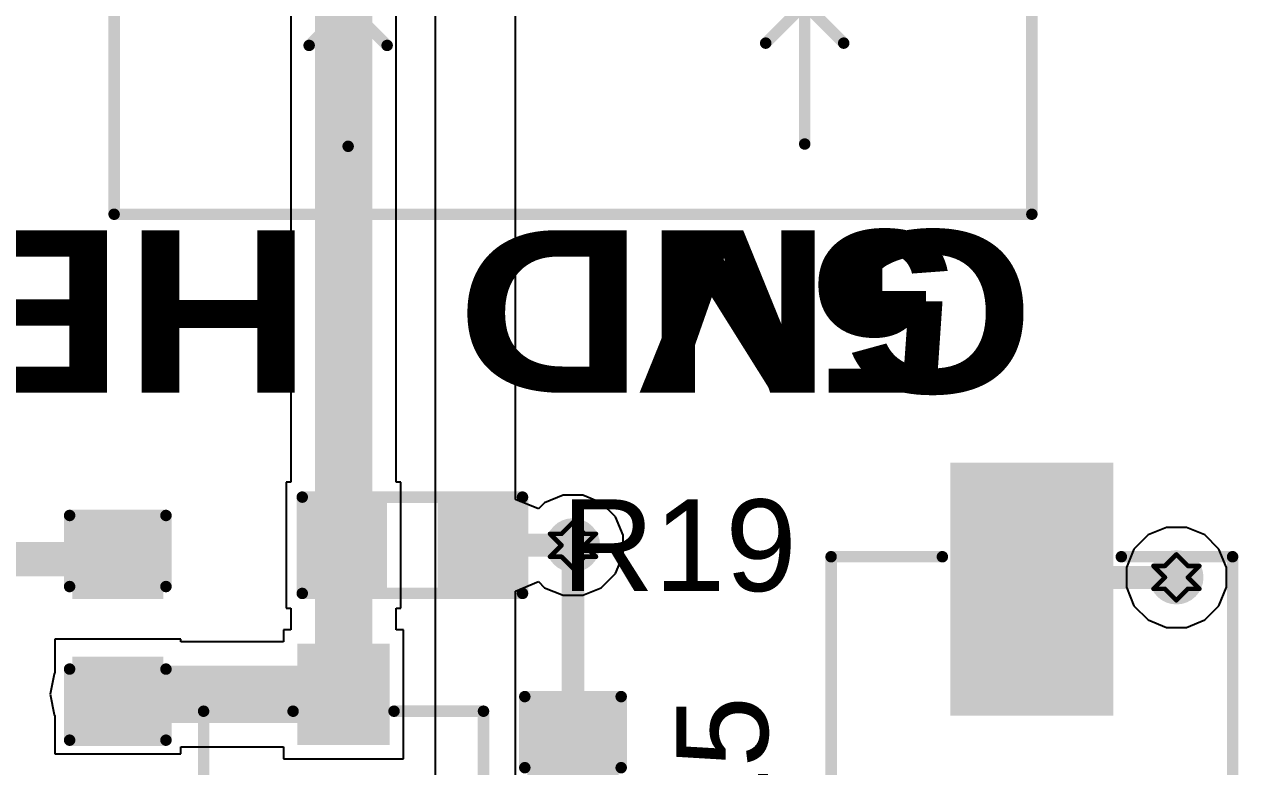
# Model space of a CAD drawing. Header units: inches. Extents: x 24 to 500, y 68 to 269.
# Drawn here: x 286.67 to 300.34, y 159.6 to 167.82 of the extents above; entities that cross this region are included whole.
import ezdxf

# ---------------------------------------------------------------- set-up
doc = ezdxf.new("R2010")
doc.units = ezdxf.units.IN
for name, color, linetype in [('Bottom Layer', 5, 'Continuous'), ('Bottom Solder', 6, 'Continuous'), ('Drill Drawing', 1, 'Continuous'), ('Layer 1', 16, 'Continuous'), ('Layer 2', 76, 'Continuous'), ('Multi-Layer', 9, 'Continuous'), ('Pad Holes', 156, 'Continuous'), ('Top Layer', 1, 'Continuous'), ('Top Overlay', 2, 'Continuous'), ('Top Paste', 8, 'Continuous'), ('Top Solder', 216, 'Continuous'), ('Via Holes', 16, 'Continuous')]:
    doc.layers.add(name, color=color, linetype=linetype)
doc.styles.add('Arial', font='', dxfattribs={"height": 0.2})
doc.styles.add('Arial Black_Bold', font='', dxfattribs={"height": 0.2})
doc.styles.get('Arial').set_extended_font_data('Arial')
doc.styles.get('Arial Black_Bold').set_extended_font_data('Arial Black', bold=True)

# ---------------------------------------------------------------- blocks, each defined once
blk = doc.blocks.new('TB008A_508_02BE_54')
at = {"layer": 'Bottom Layer'}
blk.add_hatch(color=5, dxfattribs=at).paths.add_polyline_path([(-3.740000139999999, 1.20000014), (-1.33999986, 1.20000014), (-1.33999986, -1.20000014), (-3.740000139999999, -1.20000014)])
h = blk.add_hatch(color=5, dxfattribs=at)
edge = h.paths.add_edge_path()
edge.add_arc((2.54, 0), 1.20000014, 0, 360)
at = {"layer": 'Bottom Solder'}
blk.add_hatch(color=6, dxfattribs=at).paths.add_polyline_path([(-3.84160014, 1.30160014), (-1.23839986, 1.30160014), (-1.23839986, -1.30160014), (-3.84160014, -1.30160014)])
h = blk.add_hatch(color=6, dxfattribs=at)
edge = h.paths.add_edge_path()
edge.add_arc((2.54, 0), 1.30160014, 0, 360)
at = {"layer": 'Layer 1'}
h = blk.add_hatch(color=16, dxfattribs=at)
edge = h.paths.add_edge_path()
edge.add_arc((-2.54, 0), 1.20000014, 0, 360)
h = blk.add_hatch(color=16, dxfattribs=at)
edge = h.paths.add_edge_path()
edge.add_arc((2.54, 0), 1.20000014, 0, 360)
at = {"layer": 'Layer 2'}
h = blk.add_hatch(color=76, dxfattribs=at)
edge = h.paths.add_edge_path()
edge.add_arc((-2.54, 0), 1.20000014, 0, 360)
h = blk.add_hatch(color=76, dxfattribs=at)
edge = h.paths.add_edge_path()
edge.add_arc((2.54, 0), 1.20000014, 0, 360)
at = {"layer": 'Multi-Layer'}
h = blk.add_hatch(color=9, dxfattribs=at)
edge = h.paths.add_edge_path()
edge.add_arc((2.54, 0), 1.20000014, 0, 360)
at = {"layer": 'Pad Holes'}
h = blk.add_hatch(color=7, dxfattribs=at)
edge = h.paths.add_edge_path()
edge.add_arc((-2.54, 0), 0.7999984, 0, 360)
h = blk.add_hatch(color=7, dxfattribs=at)
edge = h.paths.add_edge_path()
edge.add_arc((2.54, 0), 0.7999984, 0, 360)
at = {"layer": 'Top Layer'}
blk.add_hatch(color=1, dxfattribs=at).paths.add_polyline_path([(-3.740000139999999, 1.20000014), (-1.33999986, 1.20000014), (-1.33999986, -1.20000014), (-3.740000139999999, -1.20000014)])
h = blk.add_hatch(color=1, dxfattribs=at)
edge = h.paths.add_edge_path()
edge.add_arc((2.54, 0), 1.20000014, 0, 360)
at = {"layer": 'Top Solder'}
blk.add_hatch(color=216, dxfattribs=at).paths.add_polyline_path([(-3.84160014, 1.30160014), (-1.23839986, 1.30160014), (-1.23839986, -1.30160014), (-3.84160014, -1.30160014)])
h = blk.add_hatch(color=216, dxfattribs=at)
edge = h.paths.add_edge_path()
edge.add_arc((2.54, 0), 1.30160014, 0, 360)
at = {"layer": 'Top Overlay'}
for points in [[(-5.08, 7.890002, 0.127, 0.127, 0), (-5.08, -6.000000699999999, 0.127, 0.127, 0)], [(5.08, 7.890002, 0.127, 0.127, 0), (-5.08, 7.890002, 0.127, 0.127, 0)], [(5.08, 7.890002, 0.127, 0.127, 0), (5.08, -6.000000699999999, 0.127, 0.127, 0)], [(-2.5654, 7.112, 0.127, 0.127, 0), (-2.5654, 5.5626, 0.127, 0.127, 0)], [(2.48920254, 7.1374, 0.127, 0.127, 0), (2.48920254, 5.588, 0.127, 0.127, 0)], [(-2.5654, 5.5626, 0.127, 0.127, 0), (-2.9972, 5.9944, 0.127, 0.127, 0)], [(-2.1336, 5.9944, 0.127, 0.127, 0), (-2.5654, 5.5626, 0.127, 0.127, 0)], [(2.48920254, 5.588, 0.127, 0.127, 0), (2.0574, 6.01980254, 0.127, 0.127, 0)], [(2.921, 6.019799999999999, 0.127, 0.127, 0), (2.48920254, 5.588, 0.127, 0.127, 0)], [(5.08, -6.000000699999999, 0.127, 0.127, 0), (-5.08, -6.000000699999999, 0.127, 0.127, 0)]]:
    blk.add_lwpolyline(points, format="xyseb", dxfattribs=at)
for points in [[(-5.11175, 7.890002, 0.0635, 0.0635, 1), (-5.04825, 7.890002, 0.0635, 0.0635, 1)], [(-5.11175, 7.890002, 0.0635, 0.0635, 1), (-5.04825, 7.890002, 0.0635, 0.0635, 1)], [(5.04825, 7.890002, 0.0635, 0.0635, 1), (5.11175, 7.890002, 0.0635, 0.0635, 1)], [(5.04825, 7.890002, 0.0635, 0.0635, 1), (5.11175, 7.890002, 0.0635, 0.0635, 1)], [(-2.59715, 7.112, 0.0635, 0.0635, 1), (-2.53365, 7.112, 0.0635, 0.0635, 1)], [(2.45745254, 7.1374, 0.0635, 0.0635, 1), (2.52095254, 7.1374, 0.0635, 0.0635, 1)], [(-3.02895, 5.9944, 0.0635, 0.0635, 1), (-2.96545, 5.9944, 0.0635, 0.0635, 1)], [(-2.16535, 5.9944, 0.0635, 0.0635, 1), (-2.10185, 5.9944, 0.0635, 0.0635, 1)], [(2.02565, 6.01980254, 0.0635, 0.0635, 1), (2.08915, 6.01980254, 0.0635, 0.0635, 1)], [(2.88925, 6.019799999999999, 0.0635, 0.0635, 1), (2.95275, 6.019799999999999, 0.0635, 0.0635, 1)], [(-2.59715, 5.5626, 0.0635, 0.0635, 1), (-2.53365, 5.5626, 0.0635, 0.0635, 1)], [(-2.59715, 5.5626, 0.0635, 0.0635, 1), (-2.53365, 5.5626, 0.0635, 0.0635, 1)], [(-2.59715, 5.5626, 0.0635, 0.0635, 1), (-2.53365, 5.5626, 0.0635, 0.0635, 1)], [(2.45745254, 5.588, 0.0635, 0.0635, 1), (2.52095254, 5.588, 0.0635, 0.0635, 1)], [(2.45745254, 5.588, 0.0635, 0.0635, 1), (2.52095254, 5.588, 0.0635, 0.0635, 1)], [(2.45745254, 5.588, 0.0635, 0.0635, 1), (2.52095254, 5.588, 0.0635, 0.0635, 1)], [(-5.11175, -6.000000699999999, 0.0635, 0.0635, 1), (-5.04825, -6.000000699999999, 0.0635, 0.0635, 1)], [(-5.11175, -6.000000699999999, 0.0635, 0.0635, 1), (-5.04825, -6.000000699999999, 0.0635, 0.0635, 1)], [(5.04825, -6.000000699999999, 0.0635, 0.0635, 1), (5.11175, -6.000000699999999, 0.0635, 0.0635, 1)], [(5.04825, -6.000000699999999, 0.0635, 0.0635, 1), (5.11175, -6.000000699999999, 0.0635, 0.0635, 1)]]:
    blk.add_lwpolyline(points, format="xyseb", close=True, dxfattribs=at)
blk = doc.blocks.new('R___0603_141')
at = {"layer": 'Top Layer'}
for points in [[(-0.3809873, 0.44452794), (-0.3809873, -0.44447206), (-1.1429873, -0.44447206), (-1.1429873, 0.44452794)], [(1.1430127, 0.44452794), (1.1430127, -0.44447206), (0.3810127, -0.44447206), (0.3810127, 0.44452794)]]:
    blk.add_hatch(color=1, dxfattribs=at).paths.add_polyline_path(points)
at = {"layer": 'Top Paste'}
for points in [[(-0.3809873, 0.44452794), (-0.3809873, -0.44447206), (-1.1429873, -0.44447206), (-1.1429873, 0.44452794)], [(1.1430127, 0.44452794), (1.1430127, -0.44447206), (0.3810127, -0.44447206), (0.3810127, 0.44452794)]]:
    blk.add_hatch(color=8, dxfattribs=at).paths.add_polyline_path(points)
at = {"layer": 'Top Solder'}
for points in [[(-0.2793873, 0.54612794), (-0.2793873, -0.54607206), (-1.2445873, -0.54607206), (-1.2445873, 0.54612794)], [(1.2446127, 0.54612794), (1.2446127, -0.54607206), (0.2794127, -0.54607206), (0.2794127, 0.54612794)]]:
    blk.add_hatch(color=216, dxfattribs=at).paths.add_polyline_path(points)
at = {"layer": 'Top Overlay'}
for points in [[(1.2192127, 0.5334253999999999, 0.127, 0.127, 0), (-1.21918984, 0.5334253999999999, 0.127, 0.127, 0)], [(-1.21918476, -0.5333746, 0.127, 0.127, 0), (-1.21918984, 0.5334253999999999, 0.127, 0.127, 0)], [(1.2192127, 0.5334253999999999, 0.127, 0.127, 0), (1.2192127, -0.5333746, 0.127, 0.127, 0)], [(1.2192127, -0.5333746, 0.127, 0.127, 0), (-1.21918476, -0.5333746, 0.127, 0.127, 0)]]:
    blk.add_lwpolyline(points, format="xyseb", dxfattribs=at)
for points in [[(-1.25093984, 0.5334253999999999, 0.0635, 0.0635, 1), (-1.18743984, 0.5334253999999999, 0.0635, 0.0635, 1)], [(-1.25093984, 0.5334253999999999, 0.0635, 0.0635, 1), (-1.18743984, 0.5334253999999999, 0.0635, 0.0635, 1)], [(1.1874627, 0.5334253999999999, 0.0635, 0.0635, 1), (1.2509627, 0.5334253999999999, 0.0635, 0.0635, 1)], [(1.1874627, 0.5334253999999999, 0.0635, 0.0635, 1), (1.2509627, 0.5334253999999999, 0.0635, 0.0635, 1)], [(-1.25093476, -0.5333746, 0.0635, 0.0635, 1), (-1.18743476, -0.5333746, 0.0635, 0.0635, 1)], [(-1.25093476, -0.5333746, 0.0635, 0.0635, 1), (-1.18743476, -0.5333746, 0.0635, 0.0635, 1)], [(1.1874627, -0.5333746, 0.0635, 0.0635, 1), (1.2509627, -0.5333746, 0.0635, 0.0635, 1)], [(1.1874627, -0.5333746, 0.0635, 0.0635, 1), (1.2509627, -0.5333746, 0.0635, 0.0635, 1)]]:
    blk.add_lwpolyline(points, format="xyseb", close=True, dxfattribs=at)
blk = doc.blocks.new('SOT_23_158')
at = {"layer": 'Top Layer'}
for points in [[(-0.4099902899999999, 1.46002629), (0.41001061, 1.46002629), (0.41001061, 0.54002559), (-0.4099902899999999, 0.54002559)], [(-1.36000363, -0.54002305), (-0.54000273, -0.54002305), (-0.54000273, -1.46002375), (-1.36000363, -1.46002375)], [(0.54002051, -0.54002051), (1.36002141, -0.54002051), (1.36002141, -1.46002121), (0.54002051, -1.46002121)]]:
    blk.add_hatch(color=1, dxfattribs=at).paths.add_polyline_path(points)
at = {"layer": 'Top Paste'}
for points in [[(-0.4099902899999999, 1.46002629), (0.41001061, 1.46002629), (0.41001061, 0.54002559), (-0.4099902899999999, 0.54002559)], [(-1.36000363, -0.54002305), (-0.54000273, -0.54002305), (-0.54000273, -1.46002375), (-1.36000363, -1.46002375)], [(0.54002051, -0.54002051), (1.36002141, -0.54002051), (1.36002141, -1.46002121), (0.54002051, -1.46002121)]]:
    blk.add_hatch(color=8, dxfattribs=at).paths.add_polyline_path(points)
at = {"layer": 'Top Solder'}
for points in [[(-0.5115902899999999, 1.56162629), (0.51161061, 1.56162629), (0.51161061, 0.43842559), (-0.5115902899999999, 0.43842559)], [(-1.46160363, -0.4384230499999999), (-0.43840273, -0.4384230499999999), (-0.43840273, -1.56162375), (-1.46160363, -1.56162375)], [(0.4384205099999999, -0.4384205099999999), (1.46162141, -0.4384205099999999), (1.46162141, -1.56162121), (0.4384205099999999, -1.56162121)]]:
    blk.add_hatch(color=216, dxfattribs=at).paths.add_polyline_path(points)
at = {"layer": 'Top Overlay'}
for points in [[(-1.54939238, 0.8127745999999999, 0.127, 0.127, 0), (-0.55878984, 0.8127796799999999, 0.127, 0.127, 0)], [(-1.54939238, 0.8127745999999999, 0.127, 0.127, 0), (-1.54938984, -0.5842254, 0.127, 0.127, 0)], [(0.55881016, 0.8127796799999999, 0.127, 0.127, 0), (1.54941016, 0.81277714, 0.127, 0.127, 0)], [(1.54941016, -0.5842254, 0.127, 0.127, 0), (1.54941016, 0.81277714, 0.127, 0.127, 0)], [(-0.33018984, -0.78742286, 0.127, 0.127, 0), (0.33020762, -0.78742032, 0.127, 0.127, 0)], [(-1.67638984, -1.04142032, 0.127, 0.127, 0), (-1.54939238, -1.16842032, 0.127, 0.127, 0)], [(-1.67638984, -1.29542286, 0.127, 0.127, 0), (-1.67638984, -1.04142032, 0.127, 0.127, 0)], [(-1.67638984, -1.29542286, 0.127, 0.127, 0), (-1.54939238, -1.16842032, 0.127, 0.127, 0)]]:
    blk.add_lwpolyline(points, format="xyseb", dxfattribs=at)
for points in [[(-1.58114238, 0.8127745999999999, 0.0635, 0.0635, 1), (-1.51764238, 0.8127745999999999, 0.0635, 0.0635, 1)], [(-1.58114238, 0.8127745999999999, 0.0635, 0.0635, 1), (-1.51764238, 0.8127745999999999, 0.0635, 0.0635, 1)], [(-0.5905398399999999, 0.8127796799999999, 0.0635, 0.0635, 1), (-0.5270398399999999, 0.8127796799999999, 0.0635, 0.0635, 1)], [(0.5270601599999999, 0.8127796799999999, 0.0635, 0.0635, 1), (0.59056016, 0.8127796799999999, 0.0635, 0.0635, 1)], [(1.51766016, 0.81277714, 0.0635, 0.0635, 1), (1.58116016, 0.81277714, 0.0635, 0.0635, 1)], [(1.51766016, 0.81277714, 0.0635, 0.0635, 1), (1.58116016, 0.81277714, 0.0635, 0.0635, 1)], [(-1.58113984, -0.5842254, 0.0635, 0.0635, 1), (-1.51763984, -0.5842254, 0.0635, 0.0635, 1)], [(1.51766016, -0.5842254, 0.0635, 0.0635, 1), (1.58116016, -0.5842254, 0.0635, 0.0635, 1)], [(-0.36193984, -0.78742286, 0.0635, 0.0635, 1), (-0.29843984, -0.78742286, 0.0635, 0.0635, 1)], [(0.29845762, -0.78742032, 0.0635, 0.0635, 1), (0.36195762, -0.78742032, 0.0635, 0.0635, 1)], [(-1.70813984, -1.04142032, 0.0635, 0.0635, 1), (-1.64463984, -1.04142032, 0.0635, 0.0635, 1)], [(-1.70813984, -1.04142032, 0.0635, 0.0635, 1), (-1.64463984, -1.04142032, 0.0635, 0.0635, 1)], [(-1.58114238, -1.16842032, 0.0635, 0.0635, 1), (-1.51764238, -1.16842032, 0.0635, 0.0635, 1)], [(-1.58114238, -1.16842032, 0.0635, 0.0635, 1), (-1.51764238, -1.16842032, 0.0635, 0.0635, 1)], [(-1.70813984, -1.29542286, 0.0635, 0.0635, 1), (-1.64463984, -1.29542286, 0.0635, 0.0635, 1)], [(-1.70813984, -1.29542286, 0.0635, 0.0635, 1), (-1.64463984, -1.29542286, 0.0635, 0.0635, 1)]]:
    blk.add_lwpolyline(points, format="xyseb", close=True, dxfattribs=at)
blk = doc.blocks.new('C___0603_251')
at = {"layer": 'Top Layer'}
for points in [[(-0.3809999999999999, 0.44452032), (-0.3809999999999999, -0.44447968), (-1.143, -0.44447968), (-1.143, 0.44452032)], [(1.143, 0.44452032), (1.143, -0.44447968), (0.3809999999999999, -0.44447968), (0.3809999999999999, 0.44452032)]]:
    blk.add_hatch(color=1, dxfattribs=at).paths.add_polyline_path(points)
at = {"layer": 'Top Paste'}
for points in [[(-0.3809999999999999, 0.44452032), (-0.3809999999999999, -0.44447968), (-1.143, -0.44447968), (-1.143, 0.44452032)], [(1.143, 0.44452032), (1.143, -0.44447968), (0.3809999999999999, -0.44447968), (0.3809999999999999, 0.44452032)]]:
    blk.add_hatch(color=8, dxfattribs=at).paths.add_polyline_path(points)
at = {"layer": 'Top Solder'}
for points in [[(-0.3210001199999999, 0.5045202), (-0.3210001199999999, -0.50447956), (-1.20299988, -0.50447956), (-1.20299988, 0.5045202)], [(1.20299988, 0.5045202), (1.20299988, -0.50447956), (0.3210001199999999, -0.50447956), (0.3210001199999999, 0.5045202)]]:
    blk.add_hatch(color=216, dxfattribs=at).paths.add_polyline_path(points)
at = {"layer": 'Top Overlay'}
for points in [[(-1.2446, 0.53342032, 0.127, 0.127, 0), (-0.4571999999999999, 0.5334228599999999, 0.127, 0.127, 0)], [(-1.2446, -0.5333796799999999, 0.127, 0.127, 0), (-1.2446, 0.53342032, 0.127, 0.127, 0)], [(1.2446, 0.53342032, 0.127, 0.127, 0), (0.4571999999999999, 0.5334228599999999, 0.127, 0.127, 0)], [(1.2446, -0.5333796799999999, 0.127, 0.127, 0), (1.2446, 0.53342032, 0.127, 0.127, 0)], [(-0.4571999999999999, -0.5333822199999999, 0.127, 0.127, 0), (-1.2446, -0.5333796799999999, 0.127, 0.127, 0)], [(0.4571999999999999, -0.5333822199999999, 0.127, 0.127, 0), (1.2446, -0.5333796799999999, 0.127, 0.127, 0)]]:
    blk.add_lwpolyline(points, format="xyseb", dxfattribs=at)
for points in [[(-1.27635, 0.53342032, 0.0635, 0.0635, 1), (-1.21285, 0.53342032, 0.0635, 0.0635, 1)], [(-1.27635, 0.53342032, 0.0635, 0.0635, 1), (-1.21285, 0.53342032, 0.0635, 0.0635, 1)], [(-0.4889499999999999, 0.5334228599999999, 0.0635, 0.0635, 1), (-0.42545, 0.5334228599999999, 0.0635, 0.0635, 1)], [(0.42545, 0.5334228599999999, 0.0635, 0.0635, 1), (0.4889499999999999, 0.5334228599999999, 0.0635, 0.0635, 1)], [(1.21285, 0.53342032, 0.0635, 0.0635, 1), (1.27635, 0.53342032, 0.0635, 0.0635, 1)], [(1.21285, 0.53342032, 0.0635, 0.0635, 1), (1.27635, 0.53342032, 0.0635, 0.0635, 1)], [(-1.27635, -0.5333796799999999, 0.0635, 0.0635, 1), (-1.21285, -0.5333796799999999, 0.0635, 0.0635, 1)], [(-1.27635, -0.5333796799999999, 0.0635, 0.0635, 1), (-1.21285, -0.5333796799999999, 0.0635, 0.0635, 1)], [(-0.4889499999999999, -0.5333822199999999, 0.0635, 0.0635, 1), (-0.42545, -0.5333822199999999, 0.0635, 0.0635, 1)], [(0.42545, -0.5333822199999999, 0.0635, 0.0635, 1), (0.4889499999999999, -0.5333822199999999, 0.0635, 0.0635, 1)], [(1.21285, -0.5333796799999999, 0.0635, 0.0635, 1), (1.27635, -0.5333796799999999, 0.0635, 0.0635, 1)], [(1.21285, -0.5333796799999999, 0.0635, 0.0635, 1), (1.27635, -0.5333796799999999, 0.0635, 0.0635, 1)]]:
    blk.add_lwpolyline(points, format="xyseb", close=True, dxfattribs=at)
blk = doc.blocks.new('RVT1E100M0405__252')
at = {"layer": 'Top Layer'}
for points in [[(-3.09999634, 0.7999996699999999), (-0.49999646, 0.7999996699999999), (-0.49999646, -0.7999996699999999), (-3.09999634, -0.7999996699999999)], [(0.499999, 0.7999996699999999), (3.09999888, 0.7999996699999999), (3.09999888, -0.7999996699999999), (0.499999, -0.7999996699999999)]]:
    blk.add_hatch(color=1, dxfattribs=at).paths.add_polyline_path(points)
at = {"layer": 'Top Paste'}
for points in [[(-3.09999634, 0.7999996699999999), (-0.49999646, 0.7999996699999999), (-0.49999646, -0.7999996699999999), (-3.09999634, -0.7999996699999999)], [(0.499999, 0.7999996699999999), (3.09999888, 0.7999996699999999), (3.09999888, -0.7999996699999999), (0.499999, -0.7999996699999999)]]:
    blk.add_hatch(color=8, dxfattribs=at).paths.add_polyline_path(points)
at = {"layer": 'Top Solder'}
for points in [[(-3.20159634, 0.90159967), (-0.39839646, 0.90159967), (-0.39839646, -0.90159967), (-3.20159634, -0.90159967)], [(0.398399, 0.90159967), (3.20159888, 0.90159967), (3.20159888, -0.90159967), (0.398399, -0.90159967)]]:
    blk.add_hatch(color=216, dxfattribs=at).paths.add_polyline_path(points)
at = {"layer": 'Top Overlay'}
for points in [[(-1.46050508, 2.2225, 0.127, 0.127, 0), (-2.15900254, 1.52400254, 0.127, 0.127, 0)], [(-1.46050508, 2.2225, 0.127, 0.127, 0), (-1.27000508, 2.2225, 0.127, 0.127, 0)], [(-1.27000508, 2.2225, 0.127, 0.127, 0), (2.15899746, 2.22249746, 0.127, 0.127, 0)], [(2.15899746, 2.22249746, 0.127, 0.127, 0), (2.15899746, 0.99060254, 0.127, 0.127, 0)], [(-2.74320254, 1.65099746, 0.127, 0.127, 0), (-2.74320508, 0.9397999999999999, 0.127, 0.127, 0)], [(-2.15900254, 1.52400254, 0.127, 0.127, 0), (-2.159, 0.9652, 0.127, 0.127, 0)], [(-2.38760508, 1.2954, 0.127, 0.127, 0), (-3.09880254, 1.29539746, 0.127, 0.127, 0)], [(-2.159, -0.9652, 0.127, 0.127, 0), (-2.15900254, -1.52400254, 0.127, 0.127, 0)], [(2.15899746, -0.99060254, 0.127, 0.127, 0), (2.15899746, -2.22249746, 0.127, 0.127, 0)], [(-2.15900254, -1.52400254, 0.127, 0.127, 0), (-1.46050508, -2.2225, 0.127, 0.127, 0)], [(-1.46050508, -2.2225, 0.127, 0.127, 0), (-1.27000508, -2.2225, 0.127, 0.127, 0)], [(2.15899746, -2.22249746, 0.127, 0.127, 0), (-1.27000508, -2.2225, 0.127, 0.127, 0)]]:
    blk.add_lwpolyline(points, format="xyseb", dxfattribs=at)
for points in [[(-1.49225508, 2.2225, 0.0635, 0.0635, 1), (-1.42875508, 2.2225, 0.0635, 0.0635, 1)], [(-1.49225508, 2.2225, 0.0635, 0.0635, 1), (-1.42875508, 2.2225, 0.0635, 0.0635, 1)], [(-1.30175508, 2.2225, 0.0635, 0.0635, 1), (-1.23825508, 2.2225, 0.0635, 0.0635, 1)], [(-1.30175508, 2.2225, 0.0635, 0.0635, 1), (-1.23825508, 2.2225, 0.0635, 0.0635, 1)], [(2.12724746, 2.22249746, 0.0635, 0.0635, 1), (2.19074746, 2.22249746, 0.0635, 0.0635, 1)], [(2.12724746, 2.22249746, 0.0635, 0.0635, 1), (2.19074746, 2.22249746, 0.0635, 0.0635, 1)], [(-2.77495254, 1.65099746, 0.0635, 0.0635, 1), (-2.71145254, 1.65099746, 0.0635, 0.0635, 1)], [(-2.19075254, 1.52400254, 0.0635, 0.0635, 1), (-2.12725254, 1.52400254, 0.0635, 0.0635, 1)], [(-2.19075254, 1.52400254, 0.0635, 0.0635, 1), (-2.12725254, 1.52400254, 0.0635, 0.0635, 1)], [(-3.13055254, 1.29539746, 0.0635, 0.0635, 1), (-3.06705254, 1.29539746, 0.0635, 0.0635, 1)], [(-2.41935508, 1.2954, 0.0635, 0.0635, 1), (-2.35585508, 1.2954, 0.0635, 0.0635, 1)], [(-2.77495508, 0.9397999999999999, 0.0635, 0.0635, 1), (-2.71145508, 0.9397999999999999, 0.0635, 0.0635, 1)], [(-2.19075, 0.9652, 0.0635, 0.0635, 1), (-2.12725, 0.9652, 0.0635, 0.0635, 1)], [(2.12724746, 0.99060254, 0.0635, 0.0635, 1), (2.19074746, 0.99060254, 0.0635, 0.0635, 1)], [(-2.19075, -0.9652, 0.0635, 0.0635, 1), (-2.12725, -0.9652, 0.0635, 0.0635, 1)], [(2.12724746, -0.99060254, 0.0635, 0.0635, 1), (2.19074746, -0.99060254, 0.0635, 0.0635, 1)], [(-2.19075254, -1.52400254, 0.0635, 0.0635, 1), (-2.12725254, -1.52400254, 0.0635, 0.0635, 1)], [(-2.19075254, -1.52400254, 0.0635, 0.0635, 1), (-2.12725254, -1.52400254, 0.0635, 0.0635, 1)], [(-1.49225508, -2.2225, 0.0635, 0.0635, 1), (-1.42875508, -2.2225, 0.0635, 0.0635, 1)], [(-1.49225508, -2.2225, 0.0635, 0.0635, 1), (-1.42875508, -2.2225, 0.0635, 0.0635, 1)], [(-1.30175508, -2.2225, 0.0635, 0.0635, 1), (-1.23825508, -2.2225, 0.0635, 0.0635, 1)], [(-1.30175508, -2.2225, 0.0635, 0.0635, 1), (-1.23825508, -2.2225, 0.0635, 0.0635, 1)], [(2.12724746, -2.22249746, 0.0635, 0.0635, 1), (2.19074746, -2.22249746, 0.0635, 0.0635, 1)], [(2.12724746, -2.22249746, 0.0635, 0.0635, 1), (2.19074746, -2.22249746, 0.0635, 0.0635, 1)]]:
    blk.add_lwpolyline(points, format="xyseb", close=True, dxfattribs=at)
blk = doc.blocks.new('C___0603_262')
at = {"layer": 'Top Layer'}
for points in [[(-0.38099238, 0.44447968), (-0.38099238, -0.44452032), (-1.14299238, -0.44452032), (-1.14299238, 0.44447968)], [(1.14300762, 0.44447714), (1.14300762, -0.44452286), (0.3810076199999999, -0.44452286), (0.3810076199999999, 0.44447714)]]:
    blk.add_hatch(color=1, dxfattribs=at).paths.add_polyline_path(points)
at = {"layer": 'Top Paste'}
for points in [[(-0.38099238, 0.44447968), (-0.38099238, -0.44452032), (-1.14299238, -0.44452032), (-1.14299238, 0.44447968)], [(1.14300762, 0.44447714), (1.14300762, -0.44452286), (0.3810076199999999, -0.44452286), (0.3810076199999999, 0.44447714)]]:
    blk.add_hatch(color=8, dxfattribs=at).paths.add_polyline_path(points)
at = {"layer": 'Top Solder'}
for points in [[(-0.3209925, 0.50447956), (-0.3209925, -0.5045202), (-1.20299226, -0.5045202), (-1.20299226, 0.50447956)], [(1.2030075, 0.5044770199999999), (1.2030075, -0.50452274), (0.32100774, -0.50452274), (0.32100774, 0.5044770199999999)]]:
    blk.add_hatch(color=216, dxfattribs=at).paths.add_polyline_path(points)
at = {"layer": 'Top Overlay'}
for points in [[(-1.24459238, -0.53342032, 0.127, 0.127, 0), (-1.24458984, 0.5333796799999999, 0.127, 0.127, 0)], [(-0.4571873, 0.5333771399999999, 0.127, 0.127, 0), (-1.24458984, 0.5333796799999999, 0.127, 0.127, 0)], [(1.24460762, 0.5333822199999999, 0.127, 0.127, 0), (0.4572127, 0.5333822199999999, 0.127, 0.127, 0)], [(1.24460762, -0.5334228599999999, 0.127, 0.127, 0), (1.24460762, 0.5333822199999999, 0.127, 0.127, 0)], [(-1.24459238, -0.53342032, 0.127, 0.127, 0), (-0.45719238, -0.53341524, 0.127, 0.127, 0)], [(1.24460762, -0.5334228599999999, 0.127, 0.127, 0), (0.4572127, -0.5334228599999999, 0.127, 0.127, 0)]]:
    blk.add_lwpolyline(points, format="xyseb", dxfattribs=at)
for points in [[(-1.27633984, 0.5333796799999999, 0.0635, 0.0635, 1), (-1.21283984, 0.5333796799999999, 0.0635, 0.0635, 1)], [(-1.27633984, 0.5333796799999999, 0.0635, 0.0635, 1), (-1.21283984, 0.5333796799999999, 0.0635, 0.0635, 1)], [(-0.4889373, 0.5333771399999999, 0.0635, 0.0635, 1), (-0.4254373, 0.5333771399999999, 0.0635, 0.0635, 1)], [(0.4254627, 0.5333822199999999, 0.0635, 0.0635, 1), (0.4889627, 0.5333822199999999, 0.0635, 0.0635, 1)], [(1.21285762, 0.5333822199999999, 0.0635, 0.0635, 1), (1.27635762, 0.5333822199999999, 0.0635, 0.0635, 1)], [(1.21285762, 0.5333822199999999, 0.0635, 0.0635, 1), (1.27635762, 0.5333822199999999, 0.0635, 0.0635, 1)], [(-1.27634238, -0.53342032, 0.0635, 0.0635, 1), (-1.21284238, -0.53342032, 0.0635, 0.0635, 1)], [(-1.27634238, -0.53342032, 0.0635, 0.0635, 1), (-1.21284238, -0.53342032, 0.0635, 0.0635, 1)], [(-0.48894238, -0.53341524, 0.0635, 0.0635, 1), (-0.42544238, -0.53341524, 0.0635, 0.0635, 1)], [(0.4254627, -0.5334228599999999, 0.0635, 0.0635, 1), (0.4889627, -0.5334228599999999, 0.0635, 0.0635, 1)], [(1.21285762, -0.5334228599999999, 0.0635, 0.0635, 1), (1.27635762, -0.5334228599999999, 0.0635, 0.0635, 1)], [(1.21285762, -0.5334228599999999, 0.0635, 0.0635, 1), (1.27635762, -0.5334228599999999, 0.0635, 0.0635, 1)]]:
    blk.add_lwpolyline(points, format="xyseb", close=True, dxfattribs=at)

msp = doc.modelspace()

# ---------------------------------------------------------------- hatches: boundary and pattern name
at = {"layer": 'Bottom Layer'}
h = msp.add_hatch(color=5, dxfattribs=at)
edge = h.paths.add_edge_path()
edge.add_arc((292.73499238, 162.05202794), 0.2999994, 0, 360)
h = msp.add_hatch(color=5, dxfattribs=at)
edge = h.paths.add_edge_path()
edge.add_arc((299.4152, 161.6964), 0.2999994, 0, 360)
at = {"layer": 'Layer 1'}
h = msp.add_hatch(color=16, dxfattribs=at)
edge = h.paths.add_edge_path()
edge.add_arc((292.73499238, 162.05202794), 0.2999994, 0, 360)
h = msp.add_hatch(color=16, dxfattribs=at)
edge = h.paths.add_edge_path()
edge.add_arc((299.4152, 161.6964), 0.2999994, 0, 360)
at = {"layer": 'Layer 2'}
h = msp.add_hatch(color=76, dxfattribs=at)
edge = h.paths.add_edge_path()
edge.add_arc((292.73499238, 162.05202794), 0.2999994, 0, 360)
h = msp.add_hatch(color=76, dxfattribs=at)
edge = h.paths.add_edge_path()
edge.add_arc((299.4152, 161.6964), 0.2999994, 0, 360)
at = {"layer": 'Top Layer'}
h = msp.add_hatch(color=1, dxfattribs=at)
edge = h.paths.add_edge_path()
edge.add_arc((292.73499238, 162.05202794), 0.2999994, 0, 360)
h = msp.add_hatch(color=1, dxfattribs=at)
edge = h.paths.add_edge_path()
edge.add_arc((299.4152, 161.6964), 0.2999994, 0, 360)
at = {"layer": 'Via Holes'}
h = msp.add_hatch(color=7, dxfattribs=at)
edge = h.paths.add_edge_path()
edge.add_arc((292.73499238, 162.05202794), 0.1499997, 0, 360)
h = msp.add_hatch(color=7, dxfattribs=at)
edge = h.paths.add_edge_path()
edge.add_arc((299.4152, 161.6964), 0.1499997, 0, 360)

# ---------------------------------------------------------------- linework, layer by layer
at = {"layer": 'Drill Drawing'}
for points in [[(292.60799238, 162.17902794, 0.0508, 0.0508, 0), (292.73499238, 162.30602794, 0.0508, 0.0508, 0)], [(292.73499238, 162.30602794, 0.0508, 0.0508, 0), (292.8619923799999, 162.17902794, 0.0508, 0.0508, 0)], [(292.48099238, 162.17902794, 0.0508, 0.0508, 0), (292.60799238, 162.05202794, 0.0508, 0.0508, 0)], [(292.48099238, 162.17902794, 0.0508, 0.0508, 0), (292.60799238, 162.17902794, 0.0508, 0.0508, 0)], [(292.8619923799999, 162.17902794, 0.0508, 0.0508, 0), (292.98899238, 162.17902794, 0.0508, 0.0508, 0)], [(292.8619923799999, 162.05202794, 0.0508, 0.0508, 0), (292.98899238, 162.17902794, 0.0508, 0.0508, 0)], [(292.48099238, 161.92502794, 0.0508, 0.0508, 0), (292.60799238, 162.05202794, 0.0508, 0.0508, 0)], [(292.8619923799999, 162.05202794, 0.0508, 0.0508, 0), (292.98899238, 161.92502794, 0.0508, 0.0508, 0)], [(299.2882, 161.8234, 0.0508, 0.0508, 0), (299.4152, 161.9504, 0.0508, 0.0508, 0)], [(299.4152, 161.9504, 0.0508, 0.0508, 0), (299.5422, 161.8234, 0.0508, 0.0508, 0)], [(292.48099238, 161.92502794, 0.0508, 0.0508, 0), (292.60799238, 161.92502794, 0.0508, 0.0508, 0)], [(292.60799238, 161.92502794, 0.0508, 0.0508, 0), (292.73499238, 161.79802794, 0.0508, 0.0508, 0)], [(292.73499238, 161.79802794, 0.0508, 0.0508, 0), (292.8619923799999, 161.92502794, 0.0508, 0.0508, 0)], [(292.8619923799999, 161.92502794, 0.0508, 0.0508, 0), (292.98899238, 161.92502794, 0.0508, 0.0508, 0)], [(299.1612, 161.8234, 0.0508, 0.0508, 0), (299.2882, 161.6964, 0.0508, 0.0508, 0)], [(299.1612, 161.8234, 0.0508, 0.0508, 0), (299.2882, 161.8234, 0.0508, 0.0508, 0)], [(299.5422, 161.8234, 0.0508, 0.0508, 0), (299.6692, 161.8234, 0.0508, 0.0508, 0)], [(299.5422, 161.6964, 0.0508, 0.0508, 0), (299.6692, 161.8234, 0.0508, 0.0508, 0)], [(299.1612, 161.5694, 0.0508, 0.0508, 0), (299.2882, 161.6964, 0.0508, 0.0508, 0)], [(299.5422, 161.6964, 0.0508, 0.0508, 0), (299.6692, 161.5694, 0.0508, 0.0508, 0)], [(299.1612, 161.5694, 0.0508, 0.0508, 0), (299.2882, 161.5694, 0.0508, 0.0508, 0)], [(299.2882, 161.5694, 0.0508, 0.0508, 0), (299.4152, 161.4424, 0.0508, 0.0508, 0)], [(299.4152, 161.4424, 0.0508, 0.0508, 0), (299.5422, 161.5694, 0.0508, 0.0508, 0)], [(299.5422, 161.5694, 0.0508, 0.0508, 0), (299.6692, 161.5694, 0.0508, 0.0508, 0)]]:
    msp.add_lwpolyline(points, format="xyseb", dxfattribs=at)
for points in [[(292.72229238, 162.30602794, 0.0254, 0.0254, 1), (292.74769238, 162.30602794, 0.0254, 0.0254, 1)], [(292.72229238, 162.30602794, 0.0254, 0.0254, 1), (292.74769238, 162.30602794, 0.0254, 0.0254, 1)], [(292.46829238, 162.17902794, 0.0254, 0.0254, 1), (292.49369238, 162.17902794, 0.0254, 0.0254, 1)], [(292.46829238, 162.17902794, 0.0254, 0.0254, 1), (292.49369238, 162.17902794, 0.0254, 0.0254, 1)], [(292.59529238, 162.17902794, 0.0254, 0.0254, 1), (292.62069238, 162.17902794, 0.0254, 0.0254, 1)], [(292.59529238, 162.17902794, 0.0254, 0.0254, 1), (292.62069238, 162.17902794, 0.0254, 0.0254, 1)], [(292.84929238, 162.17902794, 0.0254, 0.0254, 1), (292.87469238, 162.17902794, 0.0254, 0.0254, 1)], [(292.84929238, 162.17902794, 0.0254, 0.0254, 1), (292.87469238, 162.17902794, 0.0254, 0.0254, 1)], [(292.97629238, 162.17902794, 0.0254, 0.0254, 1), (293.00169238, 162.17902794, 0.0254, 0.0254, 1)], [(292.97629238, 162.17902794, 0.0254, 0.0254, 1), (293.00169238, 162.17902794, 0.0254, 0.0254, 1)], [(292.59529238, 162.05202794, 0.0254, 0.0254, 1), (292.62069238, 162.05202794, 0.0254, 0.0254, 1)], [(292.59529238, 162.05202794, 0.0254, 0.0254, 1), (292.62069238, 162.05202794, 0.0254, 0.0254, 1)], [(292.84929238, 162.05202794, 0.0254, 0.0254, 1), (292.87469238, 162.05202794, 0.0254, 0.0254, 1)], [(292.84929238, 162.05202794, 0.0254, 0.0254, 1), (292.87469238, 162.05202794, 0.0254, 0.0254, 1)], [(299.4025, 161.9504, 0.0254, 0.0254, 1), (299.4279, 161.9504, 0.0254, 0.0254, 1)], [(299.4025, 161.9504, 0.0254, 0.0254, 1), (299.4279, 161.9504, 0.0254, 0.0254, 1)], [(292.46829238, 161.92502794, 0.0254, 0.0254, 1), (292.49369238, 161.92502794, 0.0254, 0.0254, 1)], [(292.46829238, 161.92502794, 0.0254, 0.0254, 1), (292.49369238, 161.92502794, 0.0254, 0.0254, 1)], [(292.59529238, 161.92502794, 0.0254, 0.0254, 1), (292.62069238, 161.92502794, 0.0254, 0.0254, 1)], [(292.59529238, 161.92502794, 0.0254, 0.0254, 1), (292.62069238, 161.92502794, 0.0254, 0.0254, 1)], [(292.72229238, 161.79802794, 0.0254, 0.0254, 1), (292.74769238, 161.79802794, 0.0254, 0.0254, 1)], [(292.72229238, 161.79802794, 0.0254, 0.0254, 1), (292.74769238, 161.79802794, 0.0254, 0.0254, 1)], [(292.84929238, 161.92502794, 0.0254, 0.0254, 1), (292.87469238, 161.92502794, 0.0254, 0.0254, 1)], [(292.84929238, 161.92502794, 0.0254, 0.0254, 1), (292.87469238, 161.92502794, 0.0254, 0.0254, 1)], [(292.97629238, 161.92502794, 0.0254, 0.0254, 1), (293.00169238, 161.92502794, 0.0254, 0.0254, 1)], [(292.97629238, 161.92502794, 0.0254, 0.0254, 1), (293.00169238, 161.92502794, 0.0254, 0.0254, 1)], [(299.1485, 161.8234, 0.0254, 0.0254, 1), (299.1738999999999, 161.8234, 0.0254, 0.0254, 1)], [(299.1485, 161.8234, 0.0254, 0.0254, 1), (299.1738999999999, 161.8234, 0.0254, 0.0254, 1)], [(299.2755, 161.8234, 0.0254, 0.0254, 1), (299.3009, 161.8234, 0.0254, 0.0254, 1)], [(299.2755, 161.8234, 0.0254, 0.0254, 1), (299.3009, 161.8234, 0.0254, 0.0254, 1)], [(299.5295, 161.8234, 0.0254, 0.0254, 1), (299.5549, 161.8234, 0.0254, 0.0254, 1)], [(299.5295, 161.8234, 0.0254, 0.0254, 1), (299.5549, 161.8234, 0.0254, 0.0254, 1)], [(299.6565, 161.8234, 0.0254, 0.0254, 1), (299.6819, 161.8234, 0.0254, 0.0254, 1)], [(299.6565, 161.8234, 0.0254, 0.0254, 1), (299.6819, 161.8234, 0.0254, 0.0254, 1)], [(299.2755, 161.6964, 0.0254, 0.0254, 1), (299.3009, 161.6964, 0.0254, 0.0254, 1)], [(299.2755, 161.6964, 0.0254, 0.0254, 1), (299.3009, 161.6964, 0.0254, 0.0254, 1)], [(299.5295, 161.6964, 0.0254, 0.0254, 1), (299.5549, 161.6964, 0.0254, 0.0254, 1)], [(299.5295, 161.6964, 0.0254, 0.0254, 1), (299.5549, 161.6964, 0.0254, 0.0254, 1)], [(299.1485, 161.5694, 0.0254, 0.0254, 1), (299.1738999999999, 161.5694, 0.0254, 0.0254, 1)], [(299.1485, 161.5694, 0.0254, 0.0254, 1), (299.1738999999999, 161.5694, 0.0254, 0.0254, 1)], [(299.2755, 161.5694, 0.0254, 0.0254, 1), (299.3009, 161.5694, 0.0254, 0.0254, 1)], [(299.2755, 161.5694, 0.0254, 0.0254, 1), (299.3009, 161.5694, 0.0254, 0.0254, 1)], [(299.5295, 161.5694, 0.0254, 0.0254, 1), (299.5549, 161.5694, 0.0254, 0.0254, 1)], [(299.5295, 161.5694, 0.0254, 0.0254, 1), (299.5549, 161.5694, 0.0254, 0.0254, 1)], [(299.6565, 161.5694, 0.0254, 0.0254, 1), (299.6819, 161.5694, 0.0254, 0.0254, 1)], [(299.6565, 161.5694, 0.0254, 0.0254, 1), (299.6819, 161.5694, 0.0254, 0.0254, 1)], [(299.4025, 161.4424, 0.0254, 0.0254, 1), (299.4279, 161.4424, 0.0254, 0.0254, 1)], [(299.4025, 161.4424, 0.0254, 0.0254, 1), (299.4279, 161.4424, 0.0254, 0.0254, 1)]]:
    msp.add_lwpolyline(points, format="xyseb", close=True, dxfattribs=at)
at = {"layer": 'Layer 2'}
for p, q in [((292.1, 162.5597206), (292.1, 179.44763704)), ((291.211, 172.22335634), (291.211, 125.6538)), ((292.354, 162.45450872), (292.1, 162.5597206)), ((292.42117792, 162.52168664), (292.354, 162.45450872)), ((292.62479448, 162.60602734), (292.42117792, 162.52168664)), ((292.84519028, 162.60602734), (292.62479448, 162.60602734)), ((293.04880684, 162.52168664), (292.84519028, 162.60602734)), ((293.20465108, 162.3658424), (293.04880684, 162.52168664)), ((293.28899178, 162.16222584), (293.20465108, 162.3658424)), ((299.3050021, 162.2503994), (299.10138554, 162.1660587)), ((299.5253979, 162.2503994), (299.3050021, 162.2503994)), ((299.72901446, 162.1660587), (299.5253979, 162.2503994)), ((293.28899178, 161.94183004), (293.28899178, 162.16222584)), ((299.10138554, 162.1660587), (298.9455413, 162.01021446)), ((299.8848587, 162.01021446), (299.72901446, 162.1660587)), ((298.9455413, 162.01021446), (298.8612006, 161.8065979)), ((299.9691994, 161.8065979), (299.8848587, 162.01021446)), ((293.20465108, 161.73821348), (293.28899178, 161.94183004)), ((293.04880684, 161.58236924), (293.20465108, 161.73821348)), ((298.8612006, 161.8065979), (298.8612006, 161.5862021)), ((299.9691994, 161.5862021), (299.9691994, 161.8065979)), ((292.1, 161.54433528), (292.354, 161.64954716)), ((292.354, 161.64954716), (292.42117792, 161.58236924)), ((292.42117792, 161.58236924), (292.62479448, 161.49802854)), ((292.84519028, 161.49802854), (293.04880684, 161.58236924)), ((298.8612006, 161.5862021), (298.9455413, 161.38258554)), ((299.8848587, 161.38258554), (299.9691994, 161.5862021)), ((292.1, 126.492), (292.1, 161.54433528)), ((292.62479448, 161.49802854), (292.84519028, 161.49802854)), ((298.9455413, 161.38258554), (299.10138554, 161.2267413)), ((299.72901446, 161.2267413), (299.8848587, 161.38258554)), ((299.10138554, 161.2267413), (299.3050021, 161.1424006)), ((299.3050021, 161.1424006), (299.5253979, 161.1424006)), ((299.5253979, 161.1424006), (299.72901446, 161.2267413))]:
    msp.add_line(p, q, dxfattribs=at)
at = {"layer": 'Top Layer'}
for p, q in [((289.61230368, 172.26648554), (289.61230368, 162.7505)), ((290.77769632, 162.7505), (290.77769632, 172.26648554)), ((289.61230368, 162.7505), (289.56, 162.7505)), ((289.56, 162.7505), (289.56, 161.3535)), ((290.83, 162.7505), (290.77769632, 162.7505)), ((290.83, 161.3535), (290.83, 162.7505)), ((289.56, 161.3535), (289.61230368, 161.3535)), ((289.61230368, 161.3535), (289.61230368, 161.11502702)), ((290.77769632, 161.11502702), (290.77769632, 161.3535)), ((290.77769632, 161.3535), (290.83, 161.3535)), ((288.39409682, 161.01062794), (286.99709682, 161.01062794)), ((286.99709682, 161.01062794), (286.99709682, 160.63512958)), ((288.39409682, 160.98372426), (288.39409682, 161.01062794)), ((289.61230368, 161.11502702), (289.53101352, 161.11502702)), ((289.53101352, 161.11502702), (289.53101352, 160.98372426)), ((290.85901188, 161.11502702), (290.77769632, 161.11502702)), ((290.85901188, 159.68702886), (290.85901188, 161.11502702)), ((289.53101352, 160.98372426), (288.39409682, 160.98372426)), ((286.9896724, 160.62401708), (286.94531638, 160.40102794)), ((286.99709682, 160.63512958), (286.9896724, 160.62401708)), ((286.94531638, 160.40102794), (286.9896724, 160.1780388)), ((286.9896724, 160.1780388), (286.99709682, 160.1669263)), ((286.99709682, 160.1669263), (286.99709682, 159.74062794)), ((288.39409682, 159.74062794), (288.39409682, 159.81833162)), ((288.39409682, 159.81833162), (289.53101352, 159.81833162)), ((289.53101352, 159.81833162), (289.53101352, 159.68702886)), ((286.99709682, 159.74062794), (288.39409682, 159.74062794)), ((289.53101352, 159.68702886), (290.85901188, 159.68702886))]:
    msp.add_line(p, q, dxfattribs=at)
for points in [[(290.195, 162.052, 0.635, 0.635, 0), (290.195, 173.609, 0.635, 0.635, 0)], [(290.195, 160.40102794, 0.635, 0.635, 0), (290.195, 162.052, 0.635, 0.635, 0)], [(291.719, 162.052, 0.254, 0.254, 0), (291.719, 162.05202794, 0.254, 0.254, 0)], [(291.719, 162.05202794, 0.254, 0.254, 0), (292.73499238, 162.05202794, 0.254, 0.254, 0)], [(292.73499238, 159.89302794, 0.254, 0.254, 0), (292.73499238, 162.05202794, 0.254, 0.254, 0)], [(284.988, 161.89962794, 0.3809999999999999, 0.3809999999999999, 0), (287.69559936, 161.89962794, 0.3809999999999999, 0.3809999999999999, 0)], [(297.815, 161.56599894, 0.254, 0.254, -0.4142135623730951), (297.94540106, 161.6964, 0.254, 0.254, 0)], [(297.94540106, 161.6964, 0.254, 0.254, 0), (299.4152, 161.6964, 0.254, 0.254, 0)], [(287.5280127, 160.40102794, 0.635, 0.635, 0), (290.195, 160.40102794, 0.635, 0.635, 0)], [(290.195, 160.40102794, 0.635, 0.635, 0), (290.1950126999999, 160.40102794, 0.635, 0.635, 0)], [(292.73499238, 159.89302794, 0.254, 0.254, 0), (292.7350127, 159.89302794, 0.254, 0.254, 0)]]:
    msp.add_lwpolyline(points, format="xyseb", dxfattribs=at)
for points in [[(290.0362499999999, 162.052, 0.3175, 0.3175, 1), (290.35375, 162.052, 0.3175, 0.3175, 1)], [(290.0362499999999, 162.052, 0.3175, 0.3175, 1), (290.35375, 162.052, 0.3175, 0.3175, 1)], [(291.6555, 162.05202794, 0.127, 0.127, 1), (291.7825, 162.05202794, 0.127, 0.127, 1)], [(291.6555, 162.05202794, 0.127, 0.127, 1), (291.7825, 162.05202794, 0.127, 0.127, 1)], [(291.6555, 162.052, 0.127, 0.127, 1), (291.7825, 162.052, 0.127, 0.127, 1)], [(292.67149238, 162.05202794, 0.127, 0.127, 1), (292.79849238, 162.05202794, 0.127, 0.127, 1)], [(292.67149238, 162.05202794, 0.127, 0.127, 1), (292.79849238, 162.05202794, 0.127, 0.127, 1)], [(287.60034936, 161.89962794, 0.1905, 0.1905, 1), (287.79084936, 161.89962794, 0.1905, 0.1905, 1)], [(297.88190106, 161.6964, 0.127, 0.127, 1), (298.00890106, 161.6964, 0.127, 0.127, 1)], [(297.88190106, 161.6964, 0.127, 0.127, 1), (298.00890106, 161.6964, 0.127, 0.127, 1)], [(299.3517, 161.6964, 0.127, 0.127, 1), (299.4787, 161.6964, 0.127, 0.127, 1)], [(297.7515, 161.56599894, 0.127, 0.127, 1), (297.8785, 161.56599894, 0.127, 0.127, 1)], [(287.3692627, 160.40102794, 0.3175, 0.3175, 1), (287.6867627, 160.40102794, 0.3175, 0.3175, 1)], [(290.0362499999999, 160.40102794, 0.3175, 0.3175, 1), (290.35375, 160.40102794, 0.3175, 0.3175, 1)], [(290.0362499999999, 160.40102794, 0.3175, 0.3175, 1), (290.35375, 160.40102794, 0.3175, 0.3175, 1)], [(290.0362499999999, 160.40102794, 0.3175, 0.3175, 1), (290.35375, 160.40102794, 0.3175, 0.3175, 1)], [(290.0362627, 160.40102794, 0.3175, 0.3175, 1), (290.3537627, 160.40102794, 0.3175, 0.3175, 1)], [(292.67149238, 159.89302794, 0.127, 0.127, 1), (292.79849238, 159.89302794, 0.127, 0.127, 1)], [(292.67149238, 159.89302794, 0.127, 0.127, 1), (292.79849238, 159.89302794, 0.127, 0.127, 1)], [(292.6715127, 159.89302794, 0.127, 0.127, 1), (292.7985127, 159.89302794, 0.127, 0.127, 1)]]:
    msp.add_lwpolyline(points, format="xyseb", close=True, dxfattribs=at)

# ---------------------------------------------------------------- block references
for name, p, rotation in [('TB008A_508_02BE_54', (292.735, 173.609), 180), ('RVT1E100M0405__252', (297.815, 159.766), 90), ('R___0603_141', (290.9570127, 162.05202794), 180), ('C___0603_262', (287.69561968, 161.13763556), 270), ('C___0603_251', (292.73499238, 159.13102794), 270)]:
    msp.add_blockref(name, p, dxfattribs=dict(rotation=rotation))
msp.add_blockref('SOT_23_158', (290.19500254, 159.401002))

# ---------------------------------------------------------------- texts
at = {"layer": 'Top Overlay'}
for s, height, rotation, style, p in [('GND  HEATER', 1.79999894, 180, 'Arial Black_Bold', (297.8404, 165.54096686)), ('GND     DIN      5V', 1.7999964, 180, 'Arial Black_Bold', (317.119, 165.54096686)), ('R19', 1.016, 360, 'Arial', (292.60841148, 161.5441651)), ('C25', 1.016, 90, 'Arial', (294.8938349, 157.77677106))]:
    msp.add_text(s, height=height, rotation=rotation, dxfattribs=dict(at, style=style)).set_placement(p)

doc.saveas('drawing.dxf')
